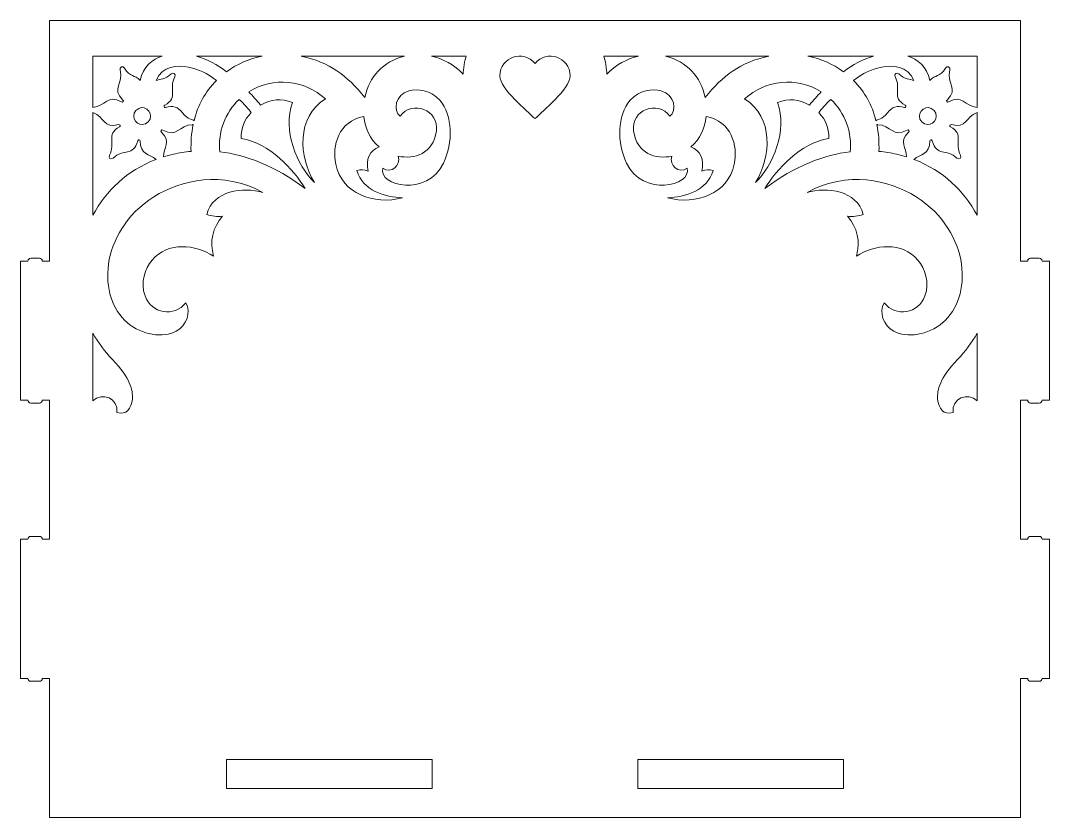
# Model space of a CAD drawing. Header units: centimetres. Extents: x -37.2 to 46.1, y -22.8 to 27.9.
# Drawn here: x -34.63 to -20.43, y 9.23 to 20.23 of the extents above; entities that cross this region are included whole.
import ezdxf

# ---------------------------------------------------------------- set-up
doc = ezdxf.new("R2010")
doc.units = ezdxf.units.CM
doc.header["$MEASUREMENT"] = 0
doc.layers.add('layer 1', color=7, linetype='Continuous')

msp = doc.modelspace()

# ---------------------------------------------------------------- linework, layer by layer
at = {"layer": 'layer 1', "color": 142, "lineweight": 9}
for points, knots in [([(-34.23367, 13.87683), (-34.23367, 13.87683), (-34.23367, 14.98754), (-34.23367, 14.98754), (-34.23367, 14.98754), (-34.23367, 14.98754), (-34.33367, 14.98754), (-34.33367, 14.98754), (-34.33367, 14.98754), (-34.33367, 14.96554), (-34.35167, 14.94754), (-34.37367, 14.94754), (-34.37367, 14.94754), (-34.37367, 14.94754), (-34.49367, 14.94754), (-34.49367, 14.94754), (-34.49367, 14.94754), (-34.51567, 14.94754), (-34.53367, 14.96554), (-34.53367, 14.98754), (-34.53367, 14.98754), (-34.53367, 14.98754), (-34.63367, 14.98754), (-34.63367, 14.98754), (-34.63367, 14.98754), (-34.63367, 14.98754), (-34.63367, 16.90754), (-34.63367, 16.90754), (-34.63367, 16.90754), (-34.63367, 16.90754), (-34.53367, 16.90754), (-34.53367, 16.90754), (-34.53367, 16.90754), (-34.53367, 16.92954), (-34.51567, 16.94754), (-34.49367, 16.94754), (-34.49367, 16.94754), (-34.49367, 16.94754), (-34.37367, 16.94754), (-34.37367, 16.94754), (-34.37367, 16.94754), (-34.35167, 16.94754), (-34.33367, 16.92954), (-34.33367, 16.90754), (-34.33367, 16.90754), (-34.33367, 16.90754), (-34.23367, 16.90754), (-34.23367, 16.90754), (-34.23367, 16.90754), (-34.23367, 16.90754), (-34.23367, 20.22754), (-34.23367, 20.22754), (-34.23367, 20.22754), (-29.31481, 20.22754), (-25.75252, 20.22754), (-20.83367, 20.22754), (-20.83367, 20.22754), (-20.83367, 20.22754), (-20.83367, 16.90754), (-20.83367, 16.90754), (-20.83367, 16.90754), (-20.83367, 16.90754), (-20.73367, 16.90754), (-20.73367, 16.90754), (-20.73367, 16.90754), (-20.73367, 16.92954), (-20.71567, 16.94754), (-20.69367, 16.94754), (-20.69367, 16.94754), (-20.69367, 16.94754), (-20.57367, 16.94754), (-20.57367, 16.94754), (-20.57367, 16.94754), (-20.55167, 16.94754), (-20.53367, 16.92954), (-20.53367, 16.90754), (-20.53367, 16.90754), (-20.53367, 16.90754), (-20.43367, 16.90754), (-20.43367, 16.90754), (-20.43367, 16.90754), (-20.43367, 16.90754), (-20.43367, 14.98754), (-20.43367, 14.98754), (-20.43367, 14.98754), (-20.43367, 14.98754), (-20.53367, 14.98754), (-20.53367, 14.98754), (-20.53367, 14.98754), (-20.53367, 14.96554), (-20.55167, 14.94754), (-20.57367, 14.94754), (-20.57367, 14.94754), (-20.57367, 14.94754), (-20.69367, 14.94754), (-20.69367, 14.94754), (-20.69367, 14.94754), (-20.71567, 14.94754), (-20.73367, 14.96554), (-20.73367, 14.98754), (-20.73367, 14.98754), (-20.73367, 14.98754), (-20.83367, 14.98754), (-20.83367, 14.98754), (-20.83367, 14.98754), (-20.83367, 14.98754), (-20.83367, 13.87683), (-20.83367, 13.87683), (-20.83367, 13.87683), (-20.83367, 13.87683), (-20.83367, 13.06754), (-20.83367, 13.06754), (-20.83367, 13.06754), (-20.83367, 13.06754), (-20.73367, 13.06754), (-20.73367, 13.06754), (-20.73367, 13.06754), (-20.73367, 13.08954), (-20.71567, 13.10754), (-20.69367, 13.10754), (-20.69367, 13.10754), (-20.69367, 13.10754), (-20.57367, 13.10754), (-20.57367, 13.10754), (-20.57367, 13.10754), (-20.55167, 13.10754), (-20.53367, 13.08954), (-20.53367, 13.06754), (-20.53367, 13.06754), (-20.53367, 13.06754), (-20.43367, 13.06754), (-20.43367, 13.06754), (-20.43367, 13.06754), (-20.43367, 13.06754), (-20.43367, 11.14754), (-20.43367, 11.14754), (-20.43367, 11.14754), (-20.43367, 11.14754), (-20.53367, 11.14754), (-20.53367, 11.14754), (-20.53367, 11.14754), (-20.53367, 11.12554), (-20.55167, 11.10754), (-20.57367, 11.10754), (-20.57367, 11.10754), (-20.57367, 11.10754), (-20.69367, 11.10754), (-20.69367, 11.10754), (-20.69367, 11.10754), (-20.71567, 11.10754), (-20.73367, 11.12554), (-20.73367, 11.14754), (-20.73367, 11.14754), (-20.73367, 11.14754), (-20.83367, 11.14754), (-20.83367, 11.14754), (-20.83367, 11.14754), (-20.83367, 11.14754), (-20.83367, 9.22754), (-20.83367, 9.22754), (-20.83367, 9.22754), (-20.83367, 9.22754), (-34.23367, 9.22754), (-34.23367, 9.22754), (-34.23367, 9.22754), (-34.23367, 9.22754), (-34.23367, 11.14754), (-34.23367, 11.14754), (-34.23367, 11.14754), (-34.23367, 11.14754), (-34.33367, 11.14754), (-34.33367, 11.14754), (-34.33367, 11.14754), (-34.33367, 11.12554), (-34.35167, 11.10754), (-34.37367, 11.10754), (-34.37367, 11.10754), (-34.37367, 11.10754), (-34.49367, 11.10754), (-34.49367, 11.10754), (-34.49367, 11.10754), (-34.51567, 11.10754), (-34.53367, 11.12554), (-34.53367, 11.14754), (-34.53367, 11.14754), (-34.53367, 11.14754), (-34.63367, 11.14754), (-34.63367, 11.14754), (-34.63367, 11.14754), (-34.63367, 11.14754), (-34.63367, 13.06754), (-34.63367, 13.06754), (-34.63367, 13.06754), (-34.63367, 13.06754), (-34.53367, 13.06754), (-34.53367, 13.06754), (-34.53367, 13.06754), (-34.53367, 13.08954), (-34.51567, 13.10754), (-34.49367, 13.10754), (-34.49367, 13.10754), (-34.49367, 13.10754), (-34.37367, 13.10754), (-34.37367, 13.10754), (-34.37367, 13.10754), (-34.35167, 13.10754), (-34.33367, 13.08954), (-34.33367, 13.06754), (-34.33367, 13.06754), (-34.33367, 13.06754), (-34.23367, 13.06754), (-34.23367, 13.06754), (-34.23367, 13.06754), (-34.23367, 13.06754), (-34.23367, 13.87683), (-34.23367, 13.87683)], [0, 0, 0, 0, 0.01818182, 0.01818182, 0.01818182, 0.01818182, 0.03636364, 0.03636364, 0.03636364, 0.03636364, 0.05454545, 0.05454545, 0.05454545, 0.05454545, 0.07272727, 0.07272727, 0.07272727, 0.07272727, 0.09090909, 0.09090909, 0.09090909, 0.09090909, 0.10909091, 0.10909091, 0.10909091, 0.10909091, 0.12727273, 0.12727273, 0.12727273, 0.12727273, 0.14545455, 0.14545455, 0.14545455, 0.14545455, 0.16363636, 0.16363636, 0.16363636, 0.16363636, 0.18181818, 0.18181818, 0.18181818, 0.18181818, 0.2, 0.2, 0.2, 0.2, 0.21818182, 0.21818182, 0.21818182, 0.21818182, 0.23636364, 0.23636364, 0.23636364, 0.23636364, 0.25454545, 0.25454545, 0.25454545, 0.25454545, 0.27272727, 0.27272727, 0.27272727, 0.27272727, 0.29090909, 0.29090909, 0.29090909, 0.29090909, 0.30909091, 0.30909091, 0.30909091, 0.30909091, 0.32727273, 0.32727273, 0.32727273, 0.32727273, 0.34545455, 0.34545455, 0.34545455, 0.34545455, 0.36363636, 0.36363636, 0.36363636, 0.36363636, 0.38181818, 0.38181818, 0.38181818, 0.38181818, 0.4, 0.4, 0.4, 0.4, 0.41818182, 0.41818182, 0.41818182, 0.41818182, 0.43636364, 0.43636364, 0.43636364, 0.43636364, 0.45454545, 0.45454545, 0.45454545, 0.45454545, 0.47272727, 0.47272727, 0.47272727, 0.47272727, 0.49090909, 0.49090909, 0.49090909, 0.49090909, 0.50909091, 0.50909091, 0.50909091, 0.50909091, 0.52727273, 0.52727273, 0.52727273, 0.52727273, 0.54545455, 0.54545455, 0.54545455, 0.54545455, 0.56363636, 0.56363636, 0.56363636, 0.56363636, 0.58181818, 0.58181818, 0.58181818, 0.58181818, 0.6, 0.6, 0.6, 0.6, 0.61818182, 0.61818182, 0.61818182, 0.61818182, 0.63636364, 0.63636364, 0.63636364, 0.63636364, 0.65454545, 0.65454545, 0.65454545, 0.65454545, 0.67272727, 0.67272727, 0.67272727, 0.67272727, 0.69090909, 0.69090909, 0.69090909, 0.69090909, 0.70909091, 0.70909091, 0.70909091, 0.70909091, 0.72727273, 0.72727273, 0.72727273, 0.72727273, 0.74545455, 0.74545455, 0.74545455, 0.74545455, 0.76363636, 0.76363636, 0.76363636, 0.76363636, 0.78181818, 0.78181818, 0.78181818, 0.78181818, 0.8, 0.8, 0.8, 0.8, 0.81818182, 0.81818182, 0.81818182, 0.81818182, 0.83636364, 0.83636364, 0.83636364, 0.83636364, 0.85454545, 0.85454545, 0.85454545, 0.85454545, 0.87272727, 0.87272727, 0.87272727, 0.87272727, 0.89090909, 0.89090909, 0.89090909, 0.89090909, 0.90909091, 0.90909091, 0.90909091, 0.90909091, 0.92727273, 0.92727273, 0.92727273, 0.92727273, 0.94545455, 0.94545455, 0.94545455, 0.94545455, 0.96363636, 0.96363636, 0.96363636, 0.96363636, 1, 1, 1, 1]), ([(-27.53367, 18.87359), (-27.64107, 18.98069), (-28.01776, 19.28215), (-28.01776, 19.46544), (-28.01776, 19.46544), (-28.01776, 19.72265), (-27.69179, 19.83369), (-27.53367, 19.63314), (-27.53367, 19.63314), (-27.37555, 19.83369), (-27.04958, 19.72265), (-27.04958, 19.46544), (-27.04958, 19.46544), (-27.04958, 19.28215), (-27.42628, 18.9807), (-27.53367, 18.87359)], [0, 0, 0, 0, 0.2, 0.2, 0.2, 0.2, 0.4, 0.4, 0.4, 0.4, 0.6, 0.6, 0.6, 0.6, 1, 1, 1, 1]), ([(-33.63731, 19.73633), (-33.31723, 19.73633), (-32.99774, 19.73633), (-32.67828, 19.73633), (-32.67828, 19.73633), (-32.81634, 19.69374), (-32.93887, 19.59705), (-32.98515, 19.39995), (-32.98515, 19.39995), (-33.06064, 19.48411), (-33.11964, 19.44369), (-33.19946, 19.57183), (-33.19946, 19.57183), (-33.22237, 19.6072), (-33.26973, 19.58798), (-33.25957, 19.546), (-33.25957, 19.546), (-33.21137, 19.35416), (-33.38537, 19.29173), (-33.22113, 19.1309), (-33.22113, 19.1309), (-33.20607, 19.116), (-33.22113, 19.09432), (-33.23974, 19.10461), (-33.23974, 19.10461), (-33.43665, 19.21446), (-33.45446, 19.04486), (-33.63731, 19.02944), (-33.63731, 19.02944), (-33.63731, 19.02944), (-33.63731, 19.73633), (-33.63731, 19.73633)], [0, 0, 0, 0, 0.11111111, 0.11111111, 0.11111111, 0.11111111, 0.22222222, 0.22222222, 0.22222222, 0.22222222, 0.33333333, 0.33333333, 0.33333333, 0.33333333, 0.44444444, 0.44444444, 0.44444444, 0.44444444, 0.55555556, 0.55555556, 0.55555556, 0.55555556, 0.66666667, 0.66666667, 0.66666667, 0.66666667, 0.77777778, 0.77777778, 0.77777778, 0.77777778, 1, 1, 1, 1]), ([(-32.23858, 18.84511), (-32.25425, 18.8653), (-32.32286, 18.85444), (-32.39894, 18.95257), (-32.39894, 18.95257), (-32.46504, 19.03667), (-32.52931, 19.05711), (-32.63202, 19.02821), (-32.63202, 19.02821), (-32.65308, 19.02282), (-32.66322, 19.04804), (-32.64461, 19.05834), (-32.64461, 19.05834), (-32.44757, 19.17), (-32.59612, 19.28472), (-32.50534, 19.45161), (-32.50534, 19.45161), (-32.48427, 19.48943), (-32.52638, 19.52079), (-32.55574, 19.49066), (-32.55574, 19.49066), (-32.63982, 19.40663), (-32.70641, 19.42335), (-32.76345, 19.39995), (-32.76345, 19.39995), (-32.67352, 19.60966), (-32.47288, 19.61442), (-32.31377, 19.58321), (-32.31377, 19.58321), (-32.17202, 19.55554), (-32.06394, 19.49911), (-31.93004, 19.40179), (-31.93004, 19.40179), (-32.09038, 19.24082), (-32.18339, 19.06558), (-32.23858, 18.84511)], [0, 0, 0, 0, 0.1, 0.1, 0.1, 0.1, 0.2, 0.2, 0.2, 0.2, 0.3, 0.3, 0.3, 0.3, 0.4, 0.4, 0.4, 0.4, 0.5, 0.5, 0.5, 0.5, 0.6, 0.6, 0.6, 0.6, 0.7, 0.7, 0.7, 0.7, 0.8, 0.8, 0.8, 0.8, 1, 1, 1, 1]), ([(-32.20677, 19.73633), (-31.90482, 19.73633), (-31.60148, 19.73633), (-31.29816, 19.73633), (-31.29816, 19.73633), (-31.48019, 19.69852), (-31.63808, 19.63118), (-31.78952, 19.52187), (-31.78952, 19.52187), (-31.918, 19.61793), (-32.05965, 19.69671), (-32.20677, 19.73633)], [0, 0, 0, 0, 0.25, 0.25, 0.25, 0.25, 0.5, 0.5, 0.5, 0.5, 1, 1, 1, 1]), ([(-30.75946, 19.73633), (-30.28333, 19.73633), (-29.80825, 19.73633), (-29.3332, 19.73633), (-29.3332, 19.73633), (-29.62886, 19.67047), (-29.82509, 19.44382), (-29.88329, 19.16703), (-29.88329, 19.16703), (-30.12297, 19.46545), (-30.37448, 19.6547), (-30.75946, 19.73633)], [0, 0, 0, 0, 0.25, 0.25, 0.25, 0.25, 0.5, 0.5, 0.5, 0.5, 1, 1, 1, 1]), ([(-28.96084, 19.73633), (-28.80173, 19.73633), (-28.64137, 19.73633), (-28.48225, 19.73633), (-28.48225, 19.73633), (-28.50308, 19.69486), (-28.52363, 19.54379), (-28.52728, 19.48835), (-28.52728, 19.48835), (-28.63737, 19.61614), (-28.81857, 19.7053), (-28.96084, 19.73633)], [0, 0, 0, 0, 0.25, 0.25, 0.25, 0.25, 0.5, 0.5, 0.5, 0.5, 1, 1, 1, 1]), ([(-26.10651, 19.73633), (-26.26561, 19.73633), (-26.42597, 19.73633), (-26.58509, 19.73633), (-26.58509, 19.73633), (-26.56426, 19.69486), (-26.54371, 19.54378), (-26.54005, 19.48835), (-26.54005, 19.48835), (-26.43009, 19.61609), (-26.24867, 19.70533), (-26.10651, 19.73633)], [0, 0, 0, 0, 0.25, 0.25, 0.25, 0.25, 0.5, 0.5, 0.5, 0.5, 1, 1, 1, 1]), ([(-24.30788, 19.73633), (-24.78401, 19.73633), (-25.25908, 19.73633), (-25.73414, 19.73633), (-25.73414, 19.73633), (-25.43849, 19.67047), (-25.24224, 19.44382), (-25.18405, 19.16703), (-25.18405, 19.16703), (-24.94437, 19.46545), (-24.69286, 19.6547), (-24.30788, 19.73633)], [0, 0, 0, 0, 0.25, 0.25, 0.25, 0.25, 0.5, 0.5, 0.5, 0.5, 1, 1, 1, 1]), ([(-22.86057, 19.73633), (-23.16252, 19.73633), (-23.46586, 19.73633), (-23.76919, 19.73633), (-23.76919, 19.73633), (-23.58715, 19.69851), (-23.42926, 19.63118), (-23.27782, 19.52187), (-23.27782, 19.52187), (-23.14932, 19.61794), (-23.00772, 19.69671), (-22.86057, 19.73633)], [0, 0, 0, 0, 0.25, 0.25, 0.25, 0.25, 0.5, 0.5, 0.5, 0.5, 1, 1, 1, 1]), ([(-22.82876, 18.8451), (-22.81312, 18.86531), (-22.7445, 18.85442), (-22.6684, 18.95257), (-22.6684, 18.95257), (-22.6023, 19.03667), (-22.53803, 19.05711), (-22.43532, 19.02821), (-22.43532, 19.02821), (-22.41426, 19.02282), (-22.40412, 19.04804), (-22.42273, 19.05834), (-22.42273, 19.05834), (-22.61977, 19.17), (-22.47121, 19.28471), (-22.56201, 19.45161), (-22.56201, 19.45161), (-22.58308, 19.48943), (-22.54096, 19.52079), (-22.5116, 19.49066), (-22.5116, 19.49066), (-22.42752, 19.40663), (-22.36093, 19.42335), (-22.30389, 19.39995), (-22.30389, 19.39995), (-22.39382, 19.60966), (-22.59446, 19.61442), (-22.75357, 19.58321), (-22.75357, 19.58321), (-22.89532, 19.55554), (-23.0034, 19.49911), (-23.1373, 19.40179), (-23.1373, 19.40179), (-22.97696, 19.24082), (-22.88395, 19.06558), (-22.82876, 18.8451)], [0, 0, 0, 0, 0.1, 0.1, 0.1, 0.1, 0.2, 0.2, 0.2, 0.2, 0.3, 0.3, 0.3, 0.3, 0.4, 0.4, 0.4, 0.4, 0.5, 0.5, 0.5, 0.5, 0.6, 0.6, 0.6, 0.6, 0.7, 0.7, 0.7, 0.7, 0.8, 0.8, 0.8, 0.8, 1, 1, 1, 1]), ([(-21.43003, 19.73633), (-21.75011, 19.73633), (-22.0696, 19.73633), (-22.38906, 19.73633), (-22.38906, 19.73633), (-22.251, 19.69374), (-22.12847, 19.59705), (-22.08219, 19.39995), (-22.08219, 19.39995), (-22.00668, 19.48412), (-21.94774, 19.44366), (-21.86788, 19.57184), (-21.86788, 19.57184), (-21.84497, 19.6072), (-21.79761, 19.58798), (-21.80777, 19.546), (-21.80777, 19.546), (-21.85598, 19.35413), (-21.68196, 19.29179), (-21.84621, 19.13091), (-21.84621, 19.13091), (-21.86127, 19.116), (-21.84621, 19.09432), (-21.8276, 19.10461), (-21.8276, 19.10461), (-21.63069, 19.21446), (-21.61288, 19.04486), (-21.43003, 19.02944), (-21.43003, 19.02944), (-21.43003, 19.02944), (-21.43003, 19.73633), (-21.43003, 19.73633)], [0, 0, 0, 0, 0.11111111, 0.11111111, 0.11111111, 0.11111111, 0.22222222, 0.22222222, 0.22222222, 0.22222222, 0.33333333, 0.33333333, 0.33333333, 0.33333333, 0.44444444, 0.44444444, 0.44444444, 0.44444444, 0.55555556, 0.55555556, 0.55555556, 0.55555556, 0.66666667, 0.66666667, 0.66666667, 0.66666667, 0.77777778, 0.77777778, 0.77777778, 0.77777778, 1, 1, 1, 1]), ([(-30.42737, 19.1472), (-30.82617, 18.89138), (-30.79726, 18.34914), (-30.57881, 17.99291), (-30.57881, 17.99291), (-30.81356, 18.22353), (-31.02911, 18.71366), (-30.87846, 19.09677), (-30.87846, 19.09677), (-31.04232, 19.15735), (-31.17025, 19.1472), (-31.32214, 19.06064), (-31.32214, 19.06064), (-31.37626, 19.12737), (-31.42977, 19.18747), (-31.48249, 19.24391), (-31.48249, 19.24391), (-31.14918, 19.45407), (-30.71686, 19.41379), (-30.42737, 19.1472)], [0, 0, 0, 0, 0.16666667, 0.16666667, 0.16666667, 0.16666667, 0.33333333, 0.33333333, 0.33333333, 0.33333333, 0.5, 0.5, 0.5, 0.5, 0.66666667, 0.66666667, 0.66666667, 0.66666667, 1, 1, 1, 1]), ([(-24.63997, 19.1472), (-24.24117, 18.89138), (-24.27008, 18.34914), (-24.48853, 17.99292), (-24.48853, 17.99292), (-24.25378, 18.22353), (-24.03823, 18.71366), (-24.18888, 19.09677), (-24.18888, 19.09677), (-24.02502, 19.15735), (-23.89709, 19.1472), (-23.7452, 19.06065), (-23.7452, 19.06065), (-23.69108, 19.12737), (-23.63757, 19.18748), (-23.58485, 19.24391), (-23.58485, 19.24391), (-23.91816, 19.45407), (-24.35048, 19.41379), (-24.63997, 19.1472)], [0, 0, 0, 0, 0.16666667, 0.16666667, 0.16666667, 0.16666667, 0.33333333, 0.33333333, 0.33333333, 0.33333333, 0.5, 0.5, 0.5, 0.5, 0.66666667, 0.66666667, 0.66666667, 0.66666667, 1, 1, 1, 1]), ([(-28.79696, 18.26073), (-29.01809, 17.79103), (-29.69927, 17.94081), (-29.6353, 18.18925), (-29.6353, 18.18925), (-29.52231, 18.10946), (-29.37348, 18.22599), (-29.42452, 18.35513), (-29.42452, 18.35513), (-29.20158, 18.31234), (-28.93885, 18.38408), (-28.89474, 18.70336), (-28.89474, 18.70336), (-28.85584, 18.99039), (-29.22512, 19.13937), (-29.39561, 18.90645), (-29.39561, 18.90645), (-29.4986, 18.98255), (-29.46151, 19.20481), (-29.27554, 19.25882), (-29.27554, 19.25882), (-29.15672, 19.29372), (-28.96745, 19.26498), (-28.848, 19.12737), (-28.848, 19.12737), (-28.66696, 18.92088), (-28.66339, 18.54084), (-28.79696, 18.26073)], [0, 0, 0, 0, 0.125, 0.125, 0.125, 0.125, 0.25, 0.25, 0.25, 0.25, 0.375, 0.375, 0.375, 0.375, 0.5, 0.5, 0.5, 0.5, 0.625, 0.625, 0.625, 0.625, 0.75, 0.75, 0.75, 0.75, 1, 1, 1, 1]), ([(-26.27038, 18.26073), (-26.04925, 17.79102), (-25.36805, 17.94083), (-25.43204, 18.18925), (-25.43204, 18.18925), (-25.54504, 18.10946), (-25.69385, 18.22599), (-25.64282, 18.35513), (-25.64282, 18.35513), (-25.86576, 18.31234), (-26.12849, 18.38408), (-26.1726, 18.70336), (-26.1726, 18.70336), (-26.2115, 18.99039), (-25.84222, 19.13936), (-25.67173, 18.90645), (-25.67173, 18.90645), (-25.56875, 18.98255), (-25.60582, 19.20479), (-25.7918, 19.25881), (-25.7918, 19.25881), (-25.91062, 19.29372), (-26.09989, 19.26498), (-26.21934, 19.12737), (-26.21934, 19.12737), (-26.40038, 18.92088), (-26.40395, 18.54084), (-26.27038, 18.26073)], [0, 0, 0, 0, 0.125, 0.125, 0.125, 0.125, 0.25, 0.25, 0.25, 0.25, 0.375, 0.375, 0.375, 0.375, 0.5, 0.5, 0.5, 0.5, 0.625, 0.625, 0.625, 0.625, 0.75, 0.75, 0.75, 0.75, 1, 1, 1, 1]), ([(-32.95394, 18.79468), (-33.04519, 18.77751), (-33.14078, 18.94332), (-33.00252, 19.0156), (-33.00252, 19.0156), (-32.90006, 19.06916), (-32.77961, 18.9268), (-32.8723, 18.82897), (-32.8723, 18.82897), (-32.89396, 18.8061), (-32.92356, 18.79468), (-32.95394, 18.79468)], [0, 0, 0, 0, 0.25, 0.25, 0.25, 0.25, 0.5, 0.5, 0.5, 0.5, 1, 1, 1, 1]), ([(-30.70549, 17.90882), (-31.12397, 18.22353), (-31.52276, 18.37373), (-31.88376, 18.41632), (-31.88376, 18.41632), (-31.91142, 18.68598), (-31.81226, 18.9538), (-31.61655, 19.13937), (-31.61655, 19.13937), (-31.54629, 19.07325), (-31.48618, 19.00898), (-31.45128, 18.95795), (-31.45128, 18.95795), (-31.54798, 18.85233), (-31.59012, 18.74609), (-31.59012, 18.60189), (-31.59012, 18.60189), (-31.19316, 18.53578), (-30.86814, 18.17433), (-30.70549, 17.90882)], [0, 0, 0, 0, 0.16666667, 0.16666667, 0.16666667, 0.16666667, 0.33333333, 0.33333333, 0.33333333, 0.33333333, 0.5, 0.5, 0.5, 0.5, 0.66666667, 0.66666667, 0.66666667, 0.66666667, 1, 1, 1, 1]), ([(-24.36185, 17.90882), (-23.94338, 18.22353), (-23.54458, 18.37373), (-23.18358, 18.41632), (-23.18358, 18.41632), (-23.15592, 18.68598), (-23.25508, 18.9538), (-23.45079, 19.13936), (-23.45079, 19.13936), (-23.52105, 19.07325), (-23.58116, 19.00898), (-23.61606, 18.95795), (-23.61606, 18.95795), (-23.51936, 18.85233), (-23.47722, 18.74609), (-23.47722, 18.60189), (-23.47722, 18.60189), (-23.87418, 18.53578), (-24.1992, 18.17433), (-24.36185, 17.90882)], [0, 0, 0, 0, 0.16666667, 0.16666667, 0.16666667, 0.16666667, 0.33333333, 0.33333333, 0.33333333, 0.33333333, 0.5, 0.5, 0.5, 0.5, 0.66666667, 0.66666667, 0.66666667, 0.66666667, 1, 1, 1, 1]), ([(-22.1134, 18.79467), (-22.02171, 18.7777), (-21.92684, 18.94353), (-22.06482, 19.0156), (-22.06482, 19.0156), (-22.16741, 19.06918), (-22.28769, 18.92666), (-22.19504, 18.82897), (-22.19504, 18.82897), (-22.17337, 18.80612), (-22.14379, 18.79467), (-22.1134, 18.79467)], [0, 0, 0, 0, 0.25, 0.25, 0.25, 0.25, 0.5, 0.5, 0.5, 0.5, 1, 1, 1, 1]), ([(-33.63731, 17.54015), (-33.63731, 18.01275), (-33.63731, 18.48536), (-33.63731, 18.95795), (-33.63731, 18.95795), (-33.47045, 18.89583), (-33.49386, 18.73291), (-33.28002, 18.79114), (-33.28002, 18.79114), (-33.25957, 18.79652), (-33.24881, 18.77131), (-33.26742, 18.76101), (-33.26742, 18.76101), (-33.46322, 18.64968), (-33.31553, 18.53867), (-33.40669, 18.36774), (-33.40669, 18.36774), (-33.42653, 18.32992), (-33.38626, 18.29856), (-33.35627, 18.32869), (-33.35627, 18.32869), (-33.21499, 18.46658), (-33.07625, 18.34402), (-33.01514, 18.56944), (-33.01514, 18.56944), (-33.00914, 18.59051), (-32.9827, 18.58682), (-32.9827, 18.5659), (-32.9827, 18.5659), (-32.9827, 18.3714), (-32.85505, 18.39166), (-32.76345, 18.31117), (-32.76345, 18.31117), (-33.17394, 18.15391), (-33.45029, 17.87803), (-33.63731, 17.54015)], [0, 0, 0, 0, 0.1, 0.1, 0.1, 0.1, 0.2, 0.2, 0.2, 0.2, 0.3, 0.3, 0.3, 0.3, 0.4, 0.4, 0.4, 0.4, 0.5, 0.5, 0.5, 0.5, 0.6, 0.6, 0.6, 0.6, 0.7, 0.7, 0.7, 0.7, 0.8, 0.8, 0.8, 0.8, 1, 1, 1, 1]), ([(-29.36318, 17.78215), (-29.75445, 17.67707), (-30.19847, 17.8332), (-30.28439, 18.2469), (-30.28439, 18.2469), (-30.33605, 18.49795), (-30.24658, 18.83726), (-29.89834, 18.90521), (-29.89834, 18.90521), (-29.87948, 18.74007), (-29.81235, 18.5939), (-29.68634, 18.48536), (-29.68634, 18.48536), (-29.81303, 18.43676), (-29.87605, 18.31009), (-29.83701, 18.14667), (-29.83701, 18.14667), (-29.8899, 18.17064), (-29.93617, 18.17433), (-29.99136, 18.15573), (-29.99136, 18.15573), (-29.91695, 17.8836), (-29.59871, 17.78998), (-29.36318, 17.78215)], [0, 0, 0, 0, 0.14285714, 0.14285714, 0.14285714, 0.14285714, 0.28571429, 0.28571429, 0.28571429, 0.28571429, 0.42857143, 0.42857143, 0.42857143, 0.42857143, 0.57142857, 0.57142857, 0.57142857, 0.57142857, 0.71428571, 0.71428571, 0.71428571, 0.71428571, 1, 1, 1, 1]), ([(-25.70416, 17.78215), (-25.31292, 17.67708), (-24.86887, 17.83318), (-24.78295, 18.2469), (-24.78295, 18.2469), (-24.73129, 18.49795), (-24.82076, 18.83726), (-25.169, 18.90521), (-25.169, 18.90521), (-25.18786, 18.74007), (-25.25499, 18.5939), (-25.381, 18.48536), (-25.381, 18.48536), (-25.25431, 18.43676), (-25.19128, 18.31009), (-25.23033, 18.14667), (-25.23033, 18.14667), (-25.17744, 18.17064), (-25.13118, 18.17433), (-25.07598, 18.15573), (-25.07598, 18.15573), (-25.15039, 17.8836), (-25.46864, 17.78998), (-25.70416, 17.78215)], [0, 0, 0, 0, 0.14285714, 0.14285714, 0.14285714, 0.14285714, 0.28571429, 0.28571429, 0.28571429, 0.28571429, 0.42857143, 0.42857143, 0.42857143, 0.42857143, 0.57142857, 0.57142857, 0.57142857, 0.57142857, 0.71428571, 0.71428571, 0.71428571, 0.71428571, 1, 1, 1, 1]), ([(-21.43003, 17.54015), (-21.43003, 18.01275), (-21.43003, 18.48536), (-21.43003, 18.95795), (-21.43003, 18.95795), (-21.59689, 18.89583), (-21.57348, 18.73291), (-21.78732, 18.79114), (-21.78732, 18.79114), (-21.80777, 18.79652), (-21.81853, 18.77132), (-21.79992, 18.76101), (-21.79992, 18.76101), (-21.6041, 18.64961), (-21.75183, 18.53874), (-21.66064, 18.36774), (-21.66064, 18.36774), (-21.64082, 18.32992), (-21.68108, 18.29856), (-21.71107, 18.32869), (-21.71107, 18.32869), (-21.85232, 18.46655), (-21.99117, 18.34407), (-22.0522, 18.56944), (-22.0522, 18.56944), (-22.05819, 18.59051), (-22.08464, 18.58682), (-22.08464, 18.5659), (-22.08464, 18.5659), (-22.08464, 18.3714), (-22.21229, 18.39166), (-22.30389, 18.31117), (-22.30389, 18.31117), (-21.8934, 18.15391), (-21.61705, 17.87803), (-21.43003, 17.54015)], [0, 0, 0, 0, 0.1, 0.1, 0.1, 0.1, 0.2, 0.2, 0.2, 0.2, 0.3, 0.3, 0.3, 0.3, 0.4, 0.4, 0.4, 0.4, 0.5, 0.5, 0.5, 0.5, 0.6, 0.6, 0.6, 0.6, 0.7, 0.7, 0.7, 0.7, 0.8, 0.8, 0.8, 0.8, 1, 1, 1, 1]), ([(-32.52269, 18.38388), (-32.5702, 18.37373), (-32.61587, 18.36112), (-32.66091, 18.34729), (-32.66091, 18.34729), (-32.66091, 18.47636), (-32.54779, 18.54752), (-32.69089, 18.68845), (-32.69089, 18.68845), (-32.7058, 18.70336), (-32.68966, 18.72503), (-32.67106, 18.71472), (-32.67106, 18.71472), (-32.46858, 18.60055), (-32.45206, 18.78808), (-32.26087, 18.78991), (-32.26087, 18.78991), (-32.25734, 18.78991), (-32.25366, 18.79114), (-32.25073, 18.79223), (-32.25073, 18.79223), (-32.27702, 18.66861), (-32.28486, 18.54777), (-32.28071, 18.4217), (-32.28071, 18.4217), (-32.36481, 18.41509), (-32.44521, 18.40126), (-32.52269, 18.38388)], [0, 0, 0, 0, 0.125, 0.125, 0.125, 0.125, 0.25, 0.25, 0.25, 0.25, 0.375, 0.375, 0.375, 0.375, 0.5, 0.5, 0.5, 0.5, 0.625, 0.625, 0.625, 0.625, 0.75, 0.75, 0.75, 0.75, 1, 1, 1, 1]), ([(-22.54465, 18.38388), (-22.49714, 18.37373), (-22.45147, 18.36112), (-22.40643, 18.34729), (-22.40643, 18.34729), (-22.40643, 18.47636), (-22.51955, 18.54752), (-22.37645, 18.68845), (-22.37645, 18.68845), (-22.36154, 18.70336), (-22.37768, 18.72503), (-22.39628, 18.71472), (-22.39628, 18.71472), (-22.59879, 18.60055), (-22.61528, 18.78808), (-22.80647, 18.78991), (-22.80647, 18.78991), (-22.81, 18.78991), (-22.81368, 18.79114), (-22.81661, 18.79223), (-22.81661, 18.79223), (-22.79032, 18.66861), (-22.78248, 18.54777), (-22.78663, 18.4217), (-22.78663, 18.4217), (-22.70253, 18.41509), (-22.62213, 18.40126), (-22.54465, 18.38388)], [0, 0, 0, 0, 0.125, 0.125, 0.125, 0.125, 0.25, 0.25, 0.25, 0.25, 0.375, 0.375, 0.375, 0.375, 0.5, 0.5, 0.5, 0.5, 0.625, 0.625, 0.625, 0.625, 0.75, 0.75, 0.75, 0.75, 1, 1, 1, 1]), ([(-32.48673, 15.93849), (-32.66322, 15.84118), (-32.96179, 15.88498), (-33.16225, 16.05794), (-33.16225, 16.05794), (-33.36411, 16.2309), (-33.46682, 16.53424), (-33.41993, 16.86508), (-33.41993, 16.86508), (-33.37241, 17.19608), (-33.17424, 17.554), (-32.79358, 17.79475), (-32.79358, 17.79475), (-32.41278, 18.03443), (-31.84947, 18.15695), (-31.28861, 17.85594), (-31.28861, 17.85594), (-31.56428, 17.93281), (-31.97507, 17.88484), (-32.06394, 17.55153), (-32.06394, 17.55153), (-31.99122, 17.52693), (-31.92156, 17.51909), (-31.84593, 17.52693), (-31.84593, 17.52693), (-31.98168, 17.37734), (-32.02781, 17.16718), (-31.96908, 16.975), (-31.96908, 16.975), (-32.21636, 17.1408), (-32.60408, 17.17746), (-32.81757, 16.92149), (-32.81757, 16.92149), (-32.91782, 16.80204), (-32.9827, 16.61525), (-32.91613, 16.42615), (-32.91613, 16.42615), (-32.83141, 16.18293), (-32.51133, 16.12944), (-32.35343, 16.33237), (-32.35343, 16.33237), (-32.27595, 16.19431), (-32.3402, 16.01889), (-32.48673, 15.93849)], [0, 0, 0, 0, 0.08333333, 0.08333333, 0.08333333, 0.08333333, 0.16666667, 0.16666667, 0.16666667, 0.16666667, 0.25, 0.25, 0.25, 0.25, 0.33333333, 0.33333333, 0.33333333, 0.33333333, 0.41666667, 0.41666667, 0.41666667, 0.41666667, 0.5, 0.5, 0.5, 0.5, 0.58333333, 0.58333333, 0.58333333, 0.58333333, 0.66666667, 0.66666667, 0.66666667, 0.66666667, 0.75, 0.75, 0.75, 0.75, 0.83333333, 0.83333333, 0.83333333, 0.83333333, 1, 1, 1, 1]), ([(-22.58061, 15.93849), (-22.40412, 15.84118), (-22.10556, 15.88498), (-21.90509, 16.05794), (-21.90509, 16.05794), (-21.70323, 16.2309), (-21.60052, 16.53424), (-21.64741, 16.86508), (-21.64741, 16.86508), (-21.69493, 17.19609), (-21.8931, 17.554), (-22.27376, 17.79475), (-22.27376, 17.79475), (-22.65456, 18.03443), (-23.21787, 18.15695), (-23.77873, 17.85594), (-23.77873, 17.85594), (-23.50306, 17.93281), (-23.09227, 17.88484), (-23.0034, 17.55153), (-23.0034, 17.55153), (-23.07612, 17.52693), (-23.14578, 17.51909), (-23.22141, 17.52693), (-23.22141, 17.52693), (-23.08566, 17.37734), (-23.03953, 17.16718), (-23.09826, 16.975), (-23.09826, 16.975), (-22.85098, 17.1408), (-22.46327, 17.17747), (-22.24977, 16.92149), (-22.24977, 16.92149), (-22.14952, 16.80205), (-22.08464, 16.61525), (-22.15121, 16.42615), (-22.15121, 16.42615), (-22.23593, 16.18293), (-22.55602, 16.12943), (-22.71391, 16.33237), (-22.71391, 16.33237), (-22.79139, 16.19431), (-22.72714, 16.01889), (-22.58061, 15.93849)], [0, 0, 0, 0, 0.08333333, 0.08333333, 0.08333333, 0.08333333, 0.16666667, 0.16666667, 0.16666667, 0.16666667, 0.25, 0.25, 0.25, 0.25, 0.33333333, 0.33333333, 0.33333333, 0.33333333, 0.41666667, 0.41666667, 0.41666667, 0.41666667, 0.5, 0.5, 0.5, 0.5, 0.58333333, 0.58333333, 0.58333333, 0.58333333, 0.66666667, 0.66666667, 0.66666667, 0.66666667, 0.75, 0.75, 0.75, 0.75, 0.83333333, 0.83333333, 0.83333333, 0.83333333, 1, 1, 1, 1]), ([(-33.09077, 15.00344), (-33.10292, 14.87077), (-33.17071, 14.77698), (-33.30341, 14.81849), (-33.30341, 14.81849), (-33.28124, 15.00467), (-33.50694, 15.11152), (-33.63731, 14.97762), (-33.63731, 14.97762), (-33.63731, 15.28924), (-33.63731, 15.60042), (-33.63731, 15.91081), (-33.63731, 15.91081), (-33.56044, 15.77937), (-33.47159, 15.66038), (-33.36642, 15.54984), (-33.36642, 15.54984), (-33.12214, 15.29293), (-33.08062, 15.13013), (-33.09077, 15.00344)], [0, 0, 0, 0, 0.16666667, 0.16666667, 0.16666667, 0.16666667, 0.33333333, 0.33333333, 0.33333333, 0.33333333, 0.5, 0.5, 0.5, 0.5, 0.66666667, 0.66666667, 0.66666667, 0.66666667, 1, 1, 1, 1]), ([(-21.97657, 15.00344), (-21.96442, 14.87077), (-21.89663, 14.77698), (-21.76393, 14.81849), (-21.76393, 14.81849), (-21.7861, 15.00467), (-21.5604, 15.11152), (-21.43003, 14.97762), (-21.43003, 14.97762), (-21.43003, 15.28924), (-21.43003, 15.60042), (-21.43003, 15.91081), (-21.43003, 15.91081), (-21.5069, 15.77937), (-21.59575, 15.66037), (-21.70092, 15.54984), (-21.70092, 15.54984), (-21.94521, 15.29293), (-21.98672, 15.13013), (-21.97657, 15.00344)], [0, 0, 0, 0, 0.16666667, 0.16666667, 0.16666667, 0.16666667, 0.33333333, 0.33333333, 0.33333333, 0.33333333, 0.5, 0.5, 0.5, 0.5, 0.66666667, 0.66666667, 0.66666667, 0.66666667, 1, 1, 1, 1]), ([(-31.79367, 9.62754), (-31.79367, 9.62754), (-31.79367, 10.02754), (-31.79367, 10.02754), (-31.79367, 10.02754), (-31.79367, 10.02754), (-28.95367, 10.02754), (-28.95367, 10.02754), (-28.95367, 10.02754), (-28.95367, 10.02754), (-28.95367, 9.62754), (-28.95367, 9.62754), (-28.95367, 9.62754), (-28.95367, 9.62754), (-31.79367, 9.62754), (-31.79367, 9.62754)], [0, 0, 0, 0, 0.2, 0.2, 0.2, 0.2, 0.4, 0.4, 0.4, 0.4, 0.6, 0.6, 0.6, 0.6, 1, 1, 1, 1]), ([(-26.11367, 9.62754), (-26.11367, 9.62754), (-26.11367, 10.02754), (-26.11367, 10.02754), (-26.11367, 10.02754), (-26.11367, 10.02754), (-23.27367, 10.02754), (-23.27367, 10.02754), (-23.27367, 10.02754), (-23.27367, 10.02754), (-23.27367, 9.62754), (-23.27367, 9.62754), (-23.27367, 9.62754), (-23.27367, 9.62754), (-26.11367, 9.62754), (-26.11367, 9.62754)], [0, 0, 0, 0, 0.2, 0.2, 0.2, 0.2, 0.4, 0.4, 0.4, 0.4, 0.6, 0.6, 0.6, 0.6, 1, 1, 1, 1])]:
    msp.add_open_spline(points, degree=3, knots=knots, dxfattribs=at)

doc.saveas('drawing.dxf')
